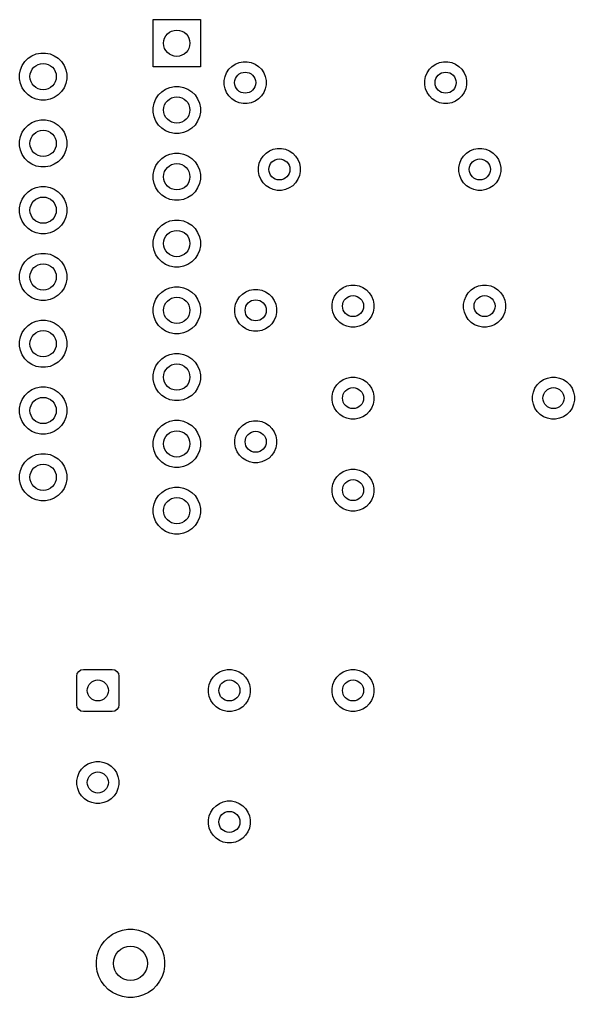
# Model space of a CAD drawing. Header units: millimetres. Extents: x 102.2 to 188.3, y -170.3 to -101.7.
# Drawn here: x 124.02 to 145.12, y -170.3 to -133.1 of the extents above; entities that cross this region are included whole.
import ezdxf

# ---------------------------------------------------------------- set-up
doc = ezdxf.new("R2010")
doc.units = ezdxf.units.MM
doc.layers.add('F.Mask', color=253, linetype='CONTINUOUS', true_color=0xa89984)

msp = doc.modelspace()

# ---------------------------------------------------------------- linework, layer by layer
at = {"layer": 'F.Mask', "linetype": 'CONTINUOUS'}
for p, q in [((129.1, -134.9), (129.1, -133.1)), ((129.1, -133.1), (130.9, -133.1)), ((130.9, -133.1), (130.9, -134.9)), ((124.224291, -134.699046), (124.349046, -134.574291)), ((124.349046, -134.574291), (124.495743, -134.476271)), ((124.495743, -134.476271), (124.658744, -134.408754)), ((124.658744, -134.408754), (124.831785, -134.374334)), ((124.831785, -134.374334), (125.008215, -134.374334)), ((125.008215, -134.374334), (125.181256, -134.408754)), ((125.181256, -134.408754), (125.344257, -134.476271)), ((125.344257, -134.476271), (125.490954, -134.574291)), ((125.490954, -134.574291), (125.615709, -134.699046)), ((124.024334, -135.181785), (124.058754, -135.008744)), ((124.058754, -135.008744), (124.126271, -134.845743)), ((124.126271, -134.845743), (124.224291, -134.699046)), ((125.615709, -134.699046), (125.713729, -134.845743)), ((125.713729, -134.845743), (125.781246, -135.008744)), ((125.781246, -135.008744), (125.815666, -135.181785)), ((130.9, -134.9), (129.1, -134.9)), ((131.894463, -135.122883), (131.981592, -134.992485)), ((131.981592, -134.992485), (132.092485, -134.881592)), ((132.092485, -134.881592), (132.222883, -134.794463)), ((132.222883, -134.794463), (132.367772, -134.734448)), ((132.367772, -134.734448), (132.521586, -134.703852)), ((132.521586, -134.703852), (132.678414, -134.703852)), ((132.678414, -134.703852), (132.832228, -134.734448)), ((132.832228, -134.734448), (132.977117, -134.794463)), ((132.977117, -134.794463), (133.107515, -134.881592)), ((133.107515, -134.881592), (133.218408, -134.992485)), ((133.218408, -134.992485), (133.305537, -135.122883)), ((139.514463, -135.122883), (139.601592, -134.992485)), ((139.601592, -134.992485), (139.712485, -134.881592)), ((139.712485, -134.881592), (139.842883, -134.794463)), ((139.842883, -134.794463), (139.987772, -134.734448)), ((139.987772, -134.734448), (140.141586, -134.703852)), ((140.141586, -134.703852), (140.298414, -134.703852)), ((140.298414, -134.703852), (140.452228, -134.734448)), ((140.452228, -134.734448), (140.597117, -134.794463)), ((140.597117, -134.794463), (140.727515, -134.881592)), ((140.727515, -134.881592), (140.838408, -134.992485)), ((140.838408, -134.992485), (140.925537, -135.122883)), ((124.024334, -135.358215), (124.024334, -135.181785)), ((124.058754, -135.531256), (124.024334, -135.358215)), ((125.815666, -135.358215), (125.781246, -135.531256)), ((125.815666, -135.181785), (125.815666, -135.358215)), ((131.803852, -135.421586), (131.834448, -135.267772)), ((131.834448, -135.267772), (131.894463, -135.122883)), ((133.305537, -135.122883), (133.365552, -135.267772)), ((133.365552, -135.267772), (133.396148, -135.421586)), ((139.423852, -135.421586), (139.454448, -135.267772)), ((139.454448, -135.267772), (139.514463, -135.122883)), ((140.925537, -135.122883), (140.985552, -135.267772)), ((140.985552, -135.267772), (141.016148, -135.421586)), ((124.126271, -135.694257), (124.058754, -135.531256)), ((124.224291, -135.840954), (124.126271, -135.694257)), ((125.713729, -135.694257), (125.615709, -135.840954)), ((125.781246, -135.531256), (125.713729, -135.694257)), ((129.429046, -135.844291), (129.575743, -135.746271)), ((129.575743, -135.746271), (129.738744, -135.678754)), ((129.738744, -135.678754), (129.911785, -135.644334)), ((129.911785, -135.644334), (130.088215, -135.644334)), ((130.088215, -135.644334), (130.261256, -135.678754)), ((130.261256, -135.678754), (130.424257, -135.746271)), ((130.424257, -135.746271), (130.570954, -135.844291)), ((131.803852, -135.578414), (131.803852, -135.421586)), ((131.834448, -135.732228), (131.803852, -135.578414)), ((131.894463, -135.877117), (131.834448, -135.732228)), ((133.365552, -135.732228), (133.305537, -135.877117)), ((133.396148, -135.578414), (133.365552, -135.732228)), ((133.396148, -135.421586), (133.396148, -135.578414)), ((139.423852, -135.578414), (139.423852, -135.421586)), ((139.454448, -135.732228), (139.423852, -135.578414)), ((139.514463, -135.877117), (139.454448, -135.732228)), ((140.985552, -135.732228), (140.925537, -135.877117)), ((141.016148, -135.578414), (140.985552, -135.732228)), ((141.016148, -135.421586), (141.016148, -135.578414)), ((124.349046, -135.965709), (124.224291, -135.840954)), ((124.495743, -136.063729), (124.349046, -135.965709)), ((124.658744, -136.131246), (124.495743, -136.063729)), ((124.831785, -136.165666), (124.658744, -136.131246)), ((125.181256, -136.131246), (125.008215, -136.165666)), ((125.344257, -136.063729), (125.181256, -136.131246)), ((125.490954, -135.965709), (125.344257, -136.063729)), ((125.615709, -135.840954), (125.490954, -135.965709)), ((129.138754, -136.278744), (129.206271, -136.115743)), ((129.206271, -136.115743), (129.304291, -135.969046)), ((129.304291, -135.969046), (129.429046, -135.844291)), ((130.570954, -135.844291), (130.695709, -135.969046)), ((130.695709, -135.969046), (130.793729, -136.115743)), ((130.793729, -136.115743), (130.861246, -136.278744)), ((131.981592, -136.007515), (131.894463, -135.877117)), ((132.092485, -136.118408), (131.981592, -136.007515)), ((132.222883, -136.205537), (132.092485, -136.118408)), ((133.107515, -136.118408), (132.977117, -136.205537)), ((133.218408, -136.007515), (133.107515, -136.118408)), ((133.305537, -135.877117), (133.218408, -136.007515)), ((139.601592, -136.007515), (139.514463, -135.877117)), ((139.712485, -136.118408), (139.601592, -136.007515)), ((139.842883, -136.205537), (139.712485, -136.118408)), ((140.727515, -136.118408), (140.597117, -136.205537)), ((140.838408, -136.007515), (140.727515, -136.118408)), ((140.925537, -135.877117), (140.838408, -136.007515)), ((125.008215, -136.165666), (124.831785, -136.165666)), ((129.104334, -136.451785), (129.138754, -136.278744)), ((129.104334, -136.628215), (129.104334, -136.451785)), ((130.861246, -136.278744), (130.895666, -136.451785)), ((130.895666, -136.451785), (130.895666, -136.628215)), ((132.367772, -136.265552), (132.222883, -136.205537)), ((132.521586, -136.296148), (132.367772, -136.265552)), ((132.678414, -136.296148), (132.521586, -136.296148)), ((132.832228, -136.265552), (132.678414, -136.296148)), ((132.977117, -136.205537), (132.832228, -136.265552)), ((139.987772, -136.265552), (139.842883, -136.205537)), ((140.141586, -136.296148), (139.987772, -136.265552)), ((140.298414, -136.296148), (140.141586, -136.296148)), ((140.452228, -136.265552), (140.298414, -136.296148)), ((140.597117, -136.205537), (140.452228, -136.265552)), ((129.138754, -136.801256), (129.104334, -136.628215)), ((129.206271, -136.964257), (129.138754, -136.801256)), ((130.861246, -136.801256), (130.793729, -136.964257)), ((130.895666, -136.628215), (130.861246, -136.801256)), ((124.126271, -137.385743), (124.224291, -137.239046)), ((124.224291, -137.239046), (124.349046, -137.114291)), ((124.349046, -137.114291), (124.495743, -137.016271)), ((124.495743, -137.016271), (124.658744, -136.948754)), ((124.658744, -136.948754), (124.831785, -136.914334)), ((124.831785, -136.914334), (125.008215, -136.914334)), ((125.008215, -136.914334), (125.181256, -136.948754)), ((125.181256, -136.948754), (125.344257, -137.016271)), ((125.344257, -137.016271), (125.490954, -137.114291)), ((125.490954, -137.114291), (125.615709, -137.239046)), ((125.615709, -137.239046), (125.713729, -137.385743)), ((129.304291, -137.110954), (129.206271, -136.964257)), ((129.429046, -137.235709), (129.304291, -137.110954)), ((129.575743, -137.333729), (129.429046, -137.235709)), ((130.570954, -137.235709), (130.424257, -137.333729)), ((130.695709, -137.110954), (130.570954, -137.235709)), ((130.793729, -136.964257), (130.695709, -137.110954)), ((124.024334, -137.721785), (124.058754, -137.548744)), ((124.058754, -137.548744), (124.126271, -137.385743)), ((125.713729, -137.385743), (125.781246, -137.548744)), ((125.781246, -137.548744), (125.815666, -137.721785)), ((129.738744, -137.401246), (129.575743, -137.333729)), ((129.911785, -137.435666), (129.738744, -137.401246)), ((130.088215, -137.435666), (129.911785, -137.435666)), ((130.261256, -137.401246), (130.088215, -137.435666)), ((130.424257, -137.333729), (130.261256, -137.401246)), ((124.024334, -137.898215), (124.024334, -137.721785)), ((124.058754, -138.071256), (124.024334, -137.898215)), ((125.815666, -137.898215), (125.781246, -138.071256)), ((125.815666, -137.721785), (125.815666, -137.898215)), ((124.126271, -138.234257), (124.058754, -138.071256)), ((124.224291, -138.380954), (124.126271, -138.234257)), ((125.713729, -138.234257), (125.615709, -138.380954)), ((125.781246, -138.071256), (125.713729, -138.234257)), ((129.429046, -138.384291), (129.575743, -138.286271)), ((129.575743, -138.286271), (129.738744, -138.218754)), ((129.738744, -138.218754), (129.911785, -138.184334)), ((129.911785, -138.184334), (130.088215, -138.184334)), ((130.088215, -138.184334), (130.261256, -138.218754)), ((130.261256, -138.218754), (130.424257, -138.286271)), ((130.424257, -138.286271), (130.570954, -138.384291)), ((133.194463, -138.422883), (133.281592, -138.292485)), ((133.281592, -138.292485), (133.392485, -138.181592)), ((133.392485, -138.181592), (133.522883, -138.094463)), ((133.522883, -138.094463), (133.667772, -138.034448)), ((133.667772, -138.034448), (133.821586, -138.003852)), ((133.821586, -138.003852), (133.978414, -138.003852)), ((133.978414, -138.003852), (134.132228, -138.034448)), ((134.132228, -138.034448), (134.277117, -138.094463)), ((134.277117, -138.094463), (134.407515, -138.181592)), ((134.407515, -138.181592), (134.518408, -138.292485)), ((134.518408, -138.292485), (134.605537, -138.422883)), ((140.814463, -138.422883), (140.901592, -138.292485)), ((140.901592, -138.292485), (141.012485, -138.181592)), ((141.012485, -138.181592), (141.142883, -138.094463)), ((141.142883, -138.094463), (141.287772, -138.034448)), ((141.287772, -138.034448), (141.441586, -138.003852)), ((141.441586, -138.003852), (141.598414, -138.003852)), ((141.598414, -138.003852), (141.752228, -138.034448)), ((141.752228, -138.034448), (141.897117, -138.094463)), ((141.897117, -138.094463), (142.027515, -138.181592)), ((142.027515, -138.181592), (142.138408, -138.292485)), ((142.138408, -138.292485), (142.225537, -138.422883)), ((124.349046, -138.505709), (124.224291, -138.380954)), ((124.495743, -138.603729), (124.349046, -138.505709)), ((124.658744, -138.671246), (124.495743, -138.603729)), ((124.831785, -138.705666), (124.658744, -138.671246)), ((125.008215, -138.705666), (124.831785, -138.705666)), ((125.181256, -138.671246), (125.008215, -138.705666)), ((125.344257, -138.603729), (125.181256, -138.671246)), ((125.490954, -138.505709), (125.344257, -138.603729)), ((125.615709, -138.380954), (125.490954, -138.505709)), ((129.138754, -138.818744), (129.206271, -138.655743)), ((129.206271, -138.655743), (129.304291, -138.509046)), ((129.304291, -138.509046), (129.429046, -138.384291)), ((130.570954, -138.384291), (130.695709, -138.509046)), ((130.695709, -138.509046), (130.793729, -138.655743)), ((130.793729, -138.655743), (130.861246, -138.818744)), ((133.103852, -138.721586), (133.134448, -138.567772)), ((133.103852, -138.878414), (133.103852, -138.721586)), ((133.134448, -138.567772), (133.194463, -138.422883)), ((134.605537, -138.422883), (134.665552, -138.567772)), ((134.665552, -138.567772), (134.696148, -138.721586)), ((134.696148, -138.721586), (134.696148, -138.878414)), ((140.723852, -138.721586), (140.754448, -138.567772)), ((140.723852, -138.878414), (140.723852, -138.721586)), ((140.754448, -138.567772), (140.814463, -138.422883)), ((142.225537, -138.422883), (142.285552, -138.567772)), ((142.285552, -138.567772), (142.316148, -138.721586)), ((142.316148, -138.721586), (142.316148, -138.878414)), ((129.104334, -138.991785), (129.138754, -138.818744)), ((129.104334, -139.168215), (129.104334, -138.991785)), ((130.861246, -138.818744), (130.895666, -138.991785)), ((130.895666, -138.991785), (130.895666, -139.168215)), ((133.134448, -139.032228), (133.103852, -138.878414)), ((133.194463, -139.177117), (133.134448, -139.032228)), ((134.665552, -139.032228), (134.605537, -139.177117)), ((134.696148, -138.878414), (134.665552, -139.032228)), ((140.754448, -139.032228), (140.723852, -138.878414)), ((140.814463, -139.177117), (140.754448, -139.032228)), ((142.285552, -139.032228), (142.225537, -139.177117)), ((142.316148, -138.878414), (142.285552, -139.032228)), ((124.658744, -139.488754), (124.831785, -139.454334)), ((124.831785, -139.454334), (125.008215, -139.454334)), ((125.008215, -139.454334), (125.181256, -139.488754)), ((129.138754, -139.341256), (129.104334, -139.168215)), ((129.206271, -139.504257), (129.138754, -139.341256)), ((130.861246, -139.341256), (130.793729, -139.504257)), ((130.895666, -139.168215), (130.861246, -139.341256)), ((133.281592, -139.307515), (133.194463, -139.177117)), ((133.392485, -139.418408), (133.281592, -139.307515)), ((133.522883, -139.505537), (133.392485, -139.418408)), ((134.407515, -139.418408), (134.277117, -139.505537)), ((134.518408, -139.307515), (134.407515, -139.418408)), ((134.605537, -139.177117), (134.518408, -139.307515)), ((140.901592, -139.307515), (140.814463, -139.177117)), ((141.012485, -139.418408), (140.901592, -139.307515)), ((141.142883, -139.505537), (141.012485, -139.418408)), ((142.027515, -139.418408), (141.897117, -139.505537)), ((142.138408, -139.307515), (142.027515, -139.418408)), ((142.225537, -139.177117), (142.138408, -139.307515)), ((124.126271, -139.925743), (124.224291, -139.779046)), ((124.224291, -139.779046), (124.349046, -139.654291)), ((124.349046, -139.654291), (124.495743, -139.556271)), ((124.495743, -139.556271), (124.658744, -139.488754)), ((125.181256, -139.488754), (125.344257, -139.556271)), ((125.344257, -139.556271), (125.490954, -139.654291)), ((125.490954, -139.654291), (125.615709, -139.779046)), ((125.615709, -139.779046), (125.713729, -139.925743)), ((129.304291, -139.650954), (129.206271, -139.504257)), ((129.429046, -139.775709), (129.304291, -139.650954)), ((129.575743, -139.873729), (129.429046, -139.775709)), ((130.570954, -139.775709), (130.424257, -139.873729)), ((130.695709, -139.650954), (130.570954, -139.775709)), ((130.793729, -139.504257), (130.695709, -139.650954)), ((133.667772, -139.565552), (133.522883, -139.505537)), ((133.821586, -139.596148), (133.667772, -139.565552)), ((133.978414, -139.596148), (133.821586, -139.596148)), ((134.132228, -139.565552), (133.978414, -139.596148)), ((134.277117, -139.505537), (134.132228, -139.565552)), ((141.287772, -139.565552), (141.142883, -139.505537)), ((141.441586, -139.596148), (141.287772, -139.565552)), ((141.598414, -139.596148), (141.441586, -139.596148)), ((141.752228, -139.565552), (141.598414, -139.596148)), ((141.897117, -139.505537), (141.752228, -139.565552)), ((124.024334, -140.261785), (124.058754, -140.088744)), ((124.058754, -140.088744), (124.126271, -139.925743)), ((125.713729, -139.925743), (125.781246, -140.088744)), ((125.781246, -140.088744), (125.815666, -140.261785)), ((129.738744, -139.941246), (129.575743, -139.873729)), ((129.911785, -139.975666), (129.738744, -139.941246)), ((130.088215, -139.975666), (129.911785, -139.975666)), ((130.261256, -139.941246), (130.088215, -139.975666)), ((130.424257, -139.873729), (130.261256, -139.941246)), ((124.024334, -140.438215), (124.024334, -140.261785)), ((124.058754, -140.611256), (124.024334, -140.438215)), ((125.815666, -140.438215), (125.781246, -140.611256)), ((125.815666, -140.261785), (125.815666, -140.438215)), ((124.126271, -140.774257), (124.058754, -140.611256)), ((124.224291, -140.920954), (124.126271, -140.774257)), ((124.349046, -141.045709), (124.224291, -140.920954)), ((125.615709, -140.920954), (125.490954, -141.045709)), ((125.713729, -140.774257), (125.615709, -140.920954)), ((125.781246, -140.611256), (125.713729, -140.774257)), ((129.304291, -141.049046), (129.429046, -140.924291)), ((129.429046, -140.924291), (129.575743, -140.826271)), ((129.575743, -140.826271), (129.738744, -140.758754)), ((129.738744, -140.758754), (129.911785, -140.724334)), ((129.911785, -140.724334), (130.088215, -140.724334)), ((130.088215, -140.724334), (130.261256, -140.758754)), ((130.261256, -140.758754), (130.424257, -140.826271)), ((130.424257, -140.826271), (130.570954, -140.924291)), ((130.570954, -140.924291), (130.695709, -141.049046)), ((124.495743, -141.143729), (124.349046, -141.045709)), ((124.658744, -141.211246), (124.495743, -141.143729)), ((124.831785, -141.245666), (124.658744, -141.211246)), ((125.008215, -141.245666), (124.831785, -141.245666)), ((125.181256, -141.211246), (125.008215, -141.245666)), ((125.344257, -141.143729), (125.181256, -141.211246)), ((125.490954, -141.045709), (125.344257, -141.143729)), ((129.138754, -141.358744), (129.206271, -141.195743)), ((129.206271, -141.195743), (129.304291, -141.049046)), ((130.695709, -141.049046), (130.793729, -141.195743)), ((130.793729, -141.195743), (130.861246, -141.358744)), ((129.104334, -141.531785), (129.138754, -141.358744)), ((129.104334, -141.708215), (129.104334, -141.531785)), ((129.138754, -141.881256), (129.104334, -141.708215)), ((130.861246, -141.358744), (130.895666, -141.531785)), ((130.895666, -141.708215), (130.861246, -141.881256)), ((130.895666, -141.531785), (130.895666, -141.708215)), ((124.495743, -142.096271), (124.658744, -142.028754)), ((124.658744, -142.028754), (124.831785, -141.994334)), ((124.831785, -141.994334), (125.008215, -141.994334)), ((125.008215, -141.994334), (125.181256, -142.028754)), ((125.181256, -142.028754), (125.344257, -142.096271)), ((129.206271, -142.044257), (129.138754, -141.881256)), ((129.304291, -142.190954), (129.206271, -142.044257)), ((130.793729, -142.044257), (130.695709, -142.190954)), ((130.861246, -141.881256), (130.793729, -142.044257)), ((124.126271, -142.465743), (124.224291, -142.319046)), ((124.224291, -142.319046), (124.349046, -142.194291)), ((124.349046, -142.194291), (124.495743, -142.096271)), ((125.344257, -142.096271), (125.490954, -142.194291)), ((125.490954, -142.194291), (125.615709, -142.319046)), ((125.615709, -142.319046), (125.713729, -142.465743)), ((129.429046, -142.315709), (129.304291, -142.190954)), ((129.575743, -142.413729), (129.429046, -142.315709)), ((129.738744, -142.481246), (129.575743, -142.413729)), ((130.424257, -142.413729), (130.261256, -142.481246)), ((130.570954, -142.315709), (130.424257, -142.413729)), ((130.695709, -142.190954), (130.570954, -142.315709)), ((124.024334, -142.801785), (124.058754, -142.628744)), ((124.024334, -142.978215), (124.024334, -142.801785)), ((124.058754, -142.628744), (124.126271, -142.465743)), ((125.713729, -142.465743), (125.781246, -142.628744)), ((125.781246, -142.628744), (125.815666, -142.801785)), ((125.815666, -142.801785), (125.815666, -142.978215)), ((129.911785, -142.515666), (129.738744, -142.481246)), ((130.088215, -142.515666), (129.911785, -142.515666)), ((130.261256, -142.481246), (130.088215, -142.515666)), ((124.058754, -143.151256), (124.024334, -142.978215)), ((124.126271, -143.314257), (124.058754, -143.151256)), ((125.781246, -143.151256), (125.713729, -143.314257)), ((125.815666, -142.978215), (125.781246, -143.151256)), ((136.467772, -143.234448), (136.621586, -143.203852)), ((136.621586, -143.203852), (136.778414, -143.203852)), ((136.778414, -143.203852), (136.932228, -143.234448)), ((141.467772, -143.234448), (141.621586, -143.203852)), ((141.621586, -143.203852), (141.778414, -143.203852)), ((141.778414, -143.203852), (141.932228, -143.234448)), ((124.224291, -143.460954), (124.126271, -143.314257)), ((124.349046, -143.585709), (124.224291, -143.460954)), ((125.615709, -143.460954), (125.490954, -143.585709)), ((125.713729, -143.314257), (125.615709, -143.460954)), ((129.304291, -143.589046), (129.429046, -143.464291)), ((129.429046, -143.464291), (129.575743, -143.366271)), ((129.575743, -143.366271), (129.738744, -143.298754)), ((129.738744, -143.298754), (129.911785, -143.264334)), ((129.911785, -143.264334), (130.088215, -143.264334)), ((130.088215, -143.264334), (130.261256, -143.298754)), ((130.261256, -143.298754), (130.424257, -143.366271)), ((130.424257, -143.366271), (130.570954, -143.464291)), ((130.570954, -143.464291), (130.695709, -143.589046)), ((132.381592, -143.652485), (132.492485, -143.541592)), ((132.492485, -143.541592), (132.622883, -143.454463)), ((132.622883, -143.454463), (132.767772, -143.394448)), ((132.767772, -143.394448), (132.921586, -143.363852)), ((132.921586, -143.363852), (133.078414, -143.363852)), ((133.078414, -143.363852), (133.232228, -143.394448)), ((133.232228, -143.394448), (133.377117, -143.454463)), ((133.377117, -143.454463), (133.507515, -143.541592)), ((133.507515, -143.541592), (133.618408, -143.652485)), ((135.994463, -143.622883), (136.081592, -143.492485)), ((136.081592, -143.492485), (136.192485, -143.381592)), ((136.192485, -143.381592), (136.322883, -143.294463)), ((136.322883, -143.294463), (136.467772, -143.234448)), ((136.932228, -143.234448), (137.077117, -143.294463)), ((137.077117, -143.294463), (137.207515, -143.381592)), ((137.207515, -143.381592), (137.318408, -143.492485)), ((137.318408, -143.492485), (137.405537, -143.622883)), ((140.994463, -143.622883), (141.081592, -143.492485)), ((141.081592, -143.492485), (141.192485, -143.381592)), ((141.192485, -143.381592), (141.322883, -143.294463)), ((141.322883, -143.294463), (141.467772, -143.234448)), ((141.932228, -143.234448), (142.077117, -143.294463)), ((142.077117, -143.294463), (142.207515, -143.381592)), ((142.207515, -143.381592), (142.318408, -143.492485)), ((142.318408, -143.492485), (142.405537, -143.622883)), ((124.495743, -143.683729), (124.349046, -143.585709)), ((124.658744, -143.751246), (124.495743, -143.683729)), ((124.831785, -143.785666), (124.658744, -143.751246)), ((125.008215, -143.785666), (124.831785, -143.785666)), ((125.181256, -143.751246), (125.008215, -143.785666)), ((125.344257, -143.683729), (125.181256, -143.751246)), ((125.490954, -143.585709), (125.344257, -143.683729)), ((129.104334, -144.071785), (129.138754, -143.898744)), ((129.138754, -143.898744), (129.206271, -143.735743)), ((129.206271, -143.735743), (129.304291, -143.589046)), ((130.695709, -143.589046), (130.793729, -143.735743)), ((130.793729, -143.735743), (130.861246, -143.898744)), ((130.861246, -143.898744), (130.895666, -144.071785)), ((132.203852, -144.081586), (132.234448, -143.927772)), ((132.234448, -143.927772), (132.294463, -143.782883)), ((132.294463, -143.782883), (132.381592, -143.652485)), ((133.618408, -143.652485), (133.705537, -143.782883)), ((133.705537, -143.782883), (133.765552, -143.927772)), ((133.765552, -143.927772), (133.796148, -144.081586)), ((135.903852, -143.921586), (135.934448, -143.767772)), ((135.903852, -144.078414), (135.903852, -143.921586)), ((135.934448, -143.767772), (135.994463, -143.622883)), ((137.405537, -143.622883), (137.465552, -143.767772)), ((137.465552, -143.767772), (137.496148, -143.921586)), ((137.496148, -143.921586), (137.496148, -144.078414)), ((140.903852, -143.921586), (140.934448, -143.767772)), ((140.903852, -144.078414), (140.903852, -143.921586)), ((140.934448, -143.767772), (140.994463, -143.622883)), ((142.405537, -143.622883), (142.465552, -143.767772)), ((142.465552, -143.767772), (142.496148, -143.921586)), ((142.496148, -143.921586), (142.496148, -144.078414)), ((129.104334, -144.248215), (129.104334, -144.071785)), ((129.138754, -144.421256), (129.104334, -144.248215)), ((130.895666, -144.248215), (130.861246, -144.421256)), ((130.895666, -144.071785), (130.895666, -144.248215)), ((132.203852, -144.238414), (132.203852, -144.081586)), ((132.234448, -144.392228), (132.203852, -144.238414)), ((133.796148, -144.238414), (133.765552, -144.392228)), ((133.796148, -144.081586), (133.796148, -144.238414)), ((135.934448, -144.232228), (135.903852, -144.078414)), ((135.994463, -144.377117), (135.934448, -144.232228)), ((137.465552, -144.232228), (137.405537, -144.377117)), ((137.496148, -144.078414), (137.465552, -144.232228)), ((140.934448, -144.232228), (140.903852, -144.078414)), ((140.994463, -144.377117), (140.934448, -144.232228)), ((142.465552, -144.232228), (142.405537, -144.377117)), ((142.496148, -144.078414), (142.465552, -144.232228)), ((124.349046, -144.734291), (124.495743, -144.636271)), ((124.495743, -144.636271), (124.658744, -144.568754)), ((124.658744, -144.568754), (124.831785, -144.534334)), ((124.831785, -144.534334), (125.008215, -144.534334)), ((125.008215, -144.534334), (125.181256, -144.568754)), ((125.181256, -144.568754), (125.344257, -144.636271)), ((125.344257, -144.636271), (125.490954, -144.734291)), ((129.206271, -144.584257), (129.138754, -144.421256)), ((129.304291, -144.730954), (129.206271, -144.584257)), ((130.793729, -144.584257), (130.695709, -144.730954)), ((130.861246, -144.421256), (130.793729, -144.584257)), ((132.294463, -144.537117), (132.234448, -144.392228)), ((132.381592, -144.667515), (132.294463, -144.537117)), ((132.492485, -144.778408), (132.381592, -144.667515)), ((133.618408, -144.667515), (133.507515, -144.778408)), ((133.705537, -144.537117), (133.618408, -144.667515)), ((133.765552, -144.392228), (133.705537, -144.537117)), ((136.081592, -144.507515), (135.994463, -144.377117)), ((136.192485, -144.618408), (136.081592, -144.507515)), ((136.322883, -144.705537), (136.192485, -144.618408)), ((137.207515, -144.618408), (137.077117, -144.705537)), ((137.318408, -144.507515), (137.207515, -144.618408)), ((137.405537, -144.377117), (137.318408, -144.507515)), ((141.081592, -144.507515), (140.994463, -144.377117)), ((141.192485, -144.618408), (141.081592, -144.507515)), ((141.322883, -144.705537), (141.192485, -144.618408)), ((142.207515, -144.618408), (142.077117, -144.705537)), ((142.318408, -144.507515), (142.207515, -144.618408)), ((142.405537, -144.377117), (142.318408, -144.507515)), ((124.058754, -145.168744), (124.126271, -145.005743)), ((124.126271, -145.005743), (124.224291, -144.859046)), ((124.224291, -144.859046), (124.349046, -144.734291)), ((125.490954, -144.734291), (125.615709, -144.859046)), ((125.615709, -144.859046), (125.713729, -145.005743)), ((125.713729, -145.005743), (125.781246, -145.168744)), ((129.429046, -144.855709), (129.304291, -144.730954)), ((129.575743, -144.953729), (129.429046, -144.855709)), ((129.738744, -145.021246), (129.575743, -144.953729)), ((129.911785, -145.055666), (129.738744, -145.021246)), ((130.088215, -145.055666), (129.911785, -145.055666)), ((130.261256, -145.021246), (130.088215, -145.055666)), ((130.424257, -144.953729), (130.261256, -145.021246)), ((130.570954, -144.855709), (130.424257, -144.953729)), ((130.695709, -144.730954), (130.570954, -144.855709)), ((132.622883, -144.865537), (132.492485, -144.778408)), ((132.767772, -144.925552), (132.622883, -144.865537)), ((132.921586, -144.956148), (132.767772, -144.925552)), ((133.078414, -144.956148), (132.921586, -144.956148)), ((133.232228, -144.925552), (133.078414, -144.956148)), ((133.377117, -144.865537), (133.232228, -144.925552)), ((133.507515, -144.778408), (133.377117, -144.865537)), ((136.467772, -144.765552), (136.322883, -144.705537)), ((136.621586, -144.796148), (136.467772, -144.765552)), ((136.778414, -144.796148), (136.621586, -144.796148)), ((136.932228, -144.765552), (136.778414, -144.796148)), ((137.077117, -144.705537), (136.932228, -144.765552)), ((141.467772, -144.765552), (141.322883, -144.705537)), ((141.621586, -144.796148), (141.467772, -144.765552)), ((141.778414, -144.796148), (141.621586, -144.796148)), ((141.932228, -144.765552), (141.778414, -144.796148)), ((142.077117, -144.705537), (141.932228, -144.765552)), ((124.024334, -145.341785), (124.058754, -145.168744)), ((124.024334, -145.518215), (124.024334, -145.341785)), ((125.781246, -145.168744), (125.815666, -145.341785)), ((125.815666, -145.341785), (125.815666, -145.518215)), ((124.058754, -145.691256), (124.024334, -145.518215)), ((124.126271, -145.854257), (124.058754, -145.691256)), ((125.781246, -145.691256), (125.713729, -145.854257)), ((125.815666, -145.518215), (125.781246, -145.691256)), ((129.738744, -145.838754), (129.911785, -145.804334)), ((129.911785, -145.804334), (130.088215, -145.804334)), ((130.088215, -145.804334), (130.261256, -145.838754)), ((124.224291, -146.000954), (124.126271, -145.854257)), ((124.349046, -146.125709), (124.224291, -146.000954)), ((124.495743, -146.223729), (124.349046, -146.125709)), ((125.490954, -146.125709), (125.344257, -146.223729)), ((125.615709, -146.000954), (125.490954, -146.125709)), ((125.713729, -145.854257), (125.615709, -146.000954)), ((129.206271, -146.275743), (129.304291, -146.129046)), ((129.304291, -146.129046), (129.429046, -146.004291)), ((129.429046, -146.004291), (129.575743, -145.906271)), ((129.575743, -145.906271), (129.738744, -145.838754)), ((130.261256, -145.838754), (130.424257, -145.906271)), ((130.424257, -145.906271), (130.570954, -146.004291)), ((130.570954, -146.004291), (130.695709, -146.129046)), ((130.695709, -146.129046), (130.793729, -146.275743)), ((124.658744, -146.291246), (124.495743, -146.223729)), ((124.831785, -146.325666), (124.658744, -146.291246)), ((125.008215, -146.325666), (124.831785, -146.325666)), ((125.181256, -146.291246), (125.008215, -146.325666)), ((125.344257, -146.223729), (125.181256, -146.291246)), ((129.104334, -146.611785), (129.138754, -146.438744)), ((129.138754, -146.438744), (129.206271, -146.275743)), ((130.793729, -146.275743), (130.861246, -146.438744)), ((130.861246, -146.438744), (130.895666, -146.611785)), ((129.104334, -146.788215), (129.104334, -146.611785)), ((129.138754, -146.961256), (129.104334, -146.788215)), ((130.895666, -146.788215), (130.861246, -146.961256)), ((130.895666, -146.611785), (130.895666, -146.788215)), ((136.081592, -146.992485), (136.192485, -146.881592)), ((136.192485, -146.881592), (136.322883, -146.794463)), ((136.322883, -146.794463), (136.467772, -146.734448)), ((136.467772, -146.734448), (136.621586, -146.703852)), ((136.621586, -146.703852), (136.778414, -146.703852)), ((136.778414, -146.703852), (136.932228, -146.734448)), ((136.932228, -146.734448), (137.077117, -146.794463)), ((137.077117, -146.794463), (137.207515, -146.881592)), ((137.207515, -146.881592), (137.318408, -146.992485)), ((143.701592, -146.992485), (143.812485, -146.881592)), ((143.812485, -146.881592), (143.942883, -146.794463)), ((143.942883, -146.794463), (144.087772, -146.734448)), ((144.087772, -146.734448), (144.241586, -146.703852)), ((144.241586, -146.703852), (144.398414, -146.703852)), ((144.398414, -146.703852), (144.552228, -146.734448)), ((144.552228, -146.734448), (144.697117, -146.794463)), ((144.697117, -146.794463), (144.827515, -146.881592)), ((144.827515, -146.881592), (144.938408, -146.992485)), ((124.224291, -147.399046), (124.349046, -147.274291)), ((124.349046, -147.274291), (124.495743, -147.176271)), ((124.495743, -147.176271), (124.658744, -147.108754)), ((124.658744, -147.108754), (124.831785, -147.074334)), ((124.831785, -147.074334), (125.008215, -147.074334)), ((125.008215, -147.074334), (125.181256, -147.108754)), ((125.181256, -147.108754), (125.344257, -147.176271)), ((125.344257, -147.176271), (125.490954, -147.274291)), ((125.490954, -147.274291), (125.615709, -147.399046)), ((129.206271, -147.124257), (129.138754, -146.961256)), ((129.304291, -147.270954), (129.206271, -147.124257)), ((129.429046, -147.395709), (129.304291, -147.270954)), ((130.695709, -147.270954), (130.570954, -147.395709)), ((130.793729, -147.124257), (130.695709, -147.270954)), ((130.861246, -146.961256), (130.793729, -147.124257)), ((135.903852, -147.421586), (135.934448, -147.267772)), ((135.934448, -147.267772), (135.994463, -147.122883)), ((135.994463, -147.122883), (136.081592, -146.992485)), ((137.318408, -146.992485), (137.405537, -147.122883)), ((137.405537, -147.122883), (137.465552, -147.267772)), ((137.465552, -147.267772), (137.496148, -147.421586)), ((143.523852, -147.421586), (143.554448, -147.267772)), ((143.554448, -147.267772), (143.614463, -147.122883)), ((143.614463, -147.122883), (143.701592, -146.992485)), ((144.938408, -146.992485), (145.025537, -147.122883)), ((145.025537, -147.122883), (145.085552, -147.267772)), ((145.085552, -147.267772), (145.116148, -147.421586)), ((124.058754, -147.708744), (124.126271, -147.545743)), ((124.126271, -147.545743), (124.224291, -147.399046)), ((125.615709, -147.399046), (125.713729, -147.545743)), ((125.713729, -147.545743), (125.781246, -147.708744)), ((129.575743, -147.493729), (129.429046, -147.395709)), ((129.738744, -147.561246), (129.575743, -147.493729)), ((129.911785, -147.595666), (129.738744, -147.561246)), ((130.088215, -147.595666), (129.911785, -147.595666)), ((130.261256, -147.561246), (130.088215, -147.595666)), ((130.424257, -147.493729), (130.261256, -147.561246)), ((130.570954, -147.395709), (130.424257, -147.493729)), ((135.903852, -147.578414), (135.903852, -147.421586)), ((135.934448, -147.732228), (135.903852, -147.578414)), ((137.496148, -147.578414), (137.465552, -147.732228)), ((137.496148, -147.421586), (137.496148, -147.578414)), ((143.523852, -147.578414), (143.523852, -147.421586)), ((143.554448, -147.732228), (143.523852, -147.578414)), ((145.116148, -147.578414), (145.085552, -147.732228)), ((145.116148, -147.421586), (145.116148, -147.578414)), ((124.024334, -147.881785), (124.058754, -147.708744)), ((124.024334, -148.058215), (124.024334, -147.881785)), ((125.781246, -147.708744), (125.815666, -147.881785)), ((125.815666, -147.881785), (125.815666, -148.058215)), ((135.994463, -147.877117), (135.934448, -147.732228)), ((136.081592, -148.007515), (135.994463, -147.877117)), ((136.192485, -148.118408), (136.081592, -148.007515)), ((137.318408, -148.007515), (137.207515, -148.118408)), ((137.405537, -147.877117), (137.318408, -148.007515)), ((137.465552, -147.732228), (137.405537, -147.877117)), ((143.614463, -147.877117), (143.554448, -147.732228)), ((143.701592, -148.007515), (143.614463, -147.877117)), ((143.812485, -148.118408), (143.701592, -148.007515)), ((144.938408, -148.007515), (144.827515, -148.118408)), ((145.025537, -147.877117), (144.938408, -148.007515)), ((145.085552, -147.732228), (145.025537, -147.877117)), ((124.058754, -148.231256), (124.024334, -148.058215)), ((124.126271, -148.394257), (124.058754, -148.231256)), ((124.224291, -148.540954), (124.126271, -148.394257)), ((125.713729, -148.394257), (125.615709, -148.540954)), ((125.781246, -148.231256), (125.713729, -148.394257)), ((125.815666, -148.058215), (125.781246, -148.231256)), ((129.575743, -148.446271), (129.738744, -148.378754)), ((129.738744, -148.378754), (129.911785, -148.344334)), ((129.911785, -148.344334), (130.088215, -148.344334)), ((130.088215, -148.344334), (130.261256, -148.378754)), ((130.261256, -148.378754), (130.424257, -148.446271)), ((132.622883, -148.454463), (132.767772, -148.394448)), ((132.767772, -148.394448), (132.921586, -148.363852)), ((132.921586, -148.363852), (133.078414, -148.363852)), ((133.078414, -148.363852), (133.232228, -148.394448)), ((133.232228, -148.394448), (133.377117, -148.454463)), ((136.322883, -148.205537), (136.192485, -148.118408)), ((136.467772, -148.265552), (136.322883, -148.205537)), ((136.621586, -148.296148), (136.467772, -148.265552)), ((136.778414, -148.296148), (136.621586, -148.296148)), ((136.932228, -148.265552), (136.778414, -148.296148)), ((137.077117, -148.205537), (136.932228, -148.265552)), ((137.207515, -148.118408), (137.077117, -148.205537)), ((143.942883, -148.205537), (143.812485, -148.118408)), ((144.087772, -148.265552), (143.942883, -148.205537)), ((144.241586, -148.296148), (144.087772, -148.265552)), ((144.398414, -148.296148), (144.241586, -148.296148)), ((144.552228, -148.265552), (144.398414, -148.296148)), ((144.697117, -148.205537), (144.552228, -148.265552)), ((144.827515, -148.118408), (144.697117, -148.205537)), ((124.349046, -148.665709), (124.224291, -148.540954)), ((124.495743, -148.763729), (124.349046, -148.665709)), ((124.658744, -148.831246), (124.495743, -148.763729)), ((125.344257, -148.763729), (125.181256, -148.831246)), ((125.490954, -148.665709), (125.344257, -148.763729)), ((125.615709, -148.540954), (125.490954, -148.665709)), ((129.206271, -148.815743), (129.304291, -148.669046)), ((129.304291, -148.669046), (129.429046, -148.544291)), ((129.429046, -148.544291), (129.575743, -148.446271)), ((130.424257, -148.446271), (130.570954, -148.544291)), ((130.570954, -148.544291), (130.695709, -148.669046)), ((130.695709, -148.669046), (130.793729, -148.815743)), ((132.234448, -148.927772), (132.294463, -148.782883)), ((132.294463, -148.782883), (132.381592, -148.652485)), ((132.381592, -148.652485), (132.492485, -148.541592)), ((132.492485, -148.541592), (132.622883, -148.454463)), ((133.377117, -148.454463), (133.507515, -148.541592)), ((133.507515, -148.541592), (133.618408, -148.652485)), ((133.618408, -148.652485), (133.705537, -148.782883)), ((133.705537, -148.782883), (133.765552, -148.927772)), ((124.831785, -148.865666), (124.658744, -148.831246)), ((125.008215, -148.865666), (124.831785, -148.865666)), ((125.181256, -148.831246), (125.008215, -148.865666)), ((129.104334, -149.151785), (129.138754, -148.978744)), ((129.104334, -149.328215), (129.104334, -149.151785)), ((129.138754, -148.978744), (129.206271, -148.815743)), ((130.793729, -148.815743), (130.861246, -148.978744)), ((130.861246, -148.978744), (130.895666, -149.151785)), ((130.895666, -149.151785), (130.895666, -149.328215)), ((132.203852, -149.081586), (132.234448, -148.927772)), ((132.203852, -149.238414), (132.203852, -149.081586)), ((133.765552, -148.927772), (133.796148, -149.081586)), ((133.796148, -149.081586), (133.796148, -149.238414)), ((129.138754, -149.501256), (129.104334, -149.328215)), ((129.206271, -149.664257), (129.138754, -149.501256)), ((130.861246, -149.501256), (130.793729, -149.664257)), ((130.895666, -149.328215), (130.861246, -149.501256)), ((132.234448, -149.392228), (132.203852, -149.238414)), ((132.294463, -149.537117), (132.234448, -149.392228)), ((133.765552, -149.392228), (133.705537, -149.537117)), ((133.796148, -149.238414), (133.765552, -149.392228)), ((124.224291, -149.939046), (124.349046, -149.814291)), ((124.349046, -149.814291), (124.495743, -149.716271)), ((124.495743, -149.716271), (124.658744, -149.648754)), ((124.658744, -149.648754), (124.831785, -149.614334)), ((124.831785, -149.614334), (125.008215, -149.614334)), ((125.008215, -149.614334), (125.181256, -149.648754)), ((125.181256, -149.648754), (125.344257, -149.716271)), ((125.344257, -149.716271), (125.490954, -149.814291)), ((125.490954, -149.814291), (125.615709, -149.939046)), ((129.304291, -149.810954), (129.206271, -149.664257)), ((129.429046, -149.935709), (129.304291, -149.810954)), ((130.695709, -149.810954), (130.570954, -149.935709)), ((130.793729, -149.664257), (130.695709, -149.810954)), ((132.381592, -149.667515), (132.294463, -149.537117)), ((132.492485, -149.778408), (132.381592, -149.667515)), ((132.622883, -149.865537), (132.492485, -149.778408)), ((132.767772, -149.925552), (132.622883, -149.865537)), ((133.377117, -149.865537), (133.232228, -149.925552)), ((133.507515, -149.778408), (133.377117, -149.865537)), ((133.618408, -149.667515), (133.507515, -149.778408)), ((133.705537, -149.537117), (133.618408, -149.667515)), ((124.024334, -150.421785), (124.058754, -150.248744)), ((124.058754, -150.248744), (124.126271, -150.085743)), ((124.126271, -150.085743), (124.224291, -149.939046)), ((125.615709, -149.939046), (125.713729, -150.085743)), ((125.713729, -150.085743), (125.781246, -150.248744)), ((125.781246, -150.248744), (125.815666, -150.421785)), ((129.575743, -150.033729), (129.429046, -149.935709)), ((129.738744, -150.101246), (129.575743, -150.033729)), ((129.911785, -150.135666), (129.738744, -150.101246)), ((130.088215, -150.135666), (129.911785, -150.135666)), ((130.261256, -150.101246), (130.088215, -150.135666)), ((130.424257, -150.033729), (130.261256, -150.101246)), ((130.570954, -149.935709), (130.424257, -150.033729)), ((132.921586, -149.956148), (132.767772, -149.925552)), ((133.078414, -149.956148), (132.921586, -149.956148)), ((133.232228, -149.925552), (133.078414, -149.956148)), ((136.322883, -150.294463), (136.467772, -150.234448)), ((136.467772, -150.234448), (136.621586, -150.203852)), ((136.621586, -150.203852), (136.778414, -150.203852)), ((136.778414, -150.203852), (136.932228, -150.234448)), ((136.932228, -150.234448), (137.077117, -150.294463)), ((124.024334, -150.598215), (124.024334, -150.421785)), ((124.058754, -150.771256), (124.024334, -150.598215)), ((125.815666, -150.598215), (125.781246, -150.771256)), ((125.815666, -150.421785), (125.815666, -150.598215)), ((135.934448, -150.767772), (135.994463, -150.622883)), ((135.994463, -150.622883), (136.081592, -150.492485)), ((136.081592, -150.492485), (136.192485, -150.381592)), ((136.192485, -150.381592), (136.322883, -150.294463)), ((137.077117, -150.294463), (137.207515, -150.381592)), ((137.207515, -150.381592), (137.318408, -150.492485)), ((137.318408, -150.492485), (137.405537, -150.622883)), ((137.405537, -150.622883), (137.465552, -150.767772)), ((124.126271, -150.934257), (124.058754, -150.771256)), ((124.224291, -151.080954), (124.126271, -150.934257)), ((125.713729, -150.934257), (125.615709, -151.080954)), ((125.781246, -150.771256), (125.713729, -150.934257)), ((129.429046, -151.084291), (129.575743, -150.986271)), ((129.575743, -150.986271), (129.738744, -150.918754)), ((129.738744, -150.918754), (129.911785, -150.884334)), ((129.911785, -150.884334), (130.088215, -150.884334)), ((130.088215, -150.884334), (130.261256, -150.918754)), ((130.261256, -150.918754), (130.424257, -150.986271)), ((130.424257, -150.986271), (130.570954, -151.084291)), ((135.903852, -150.921586), (135.934448, -150.767772)), ((135.903852, -151.078414), (135.903852, -150.921586)), ((137.465552, -150.767772), (137.496148, -150.921586)), ((137.496148, -150.921586), (137.496148, -151.078414)), ((124.349046, -151.205709), (124.224291, -151.080954)), ((124.495743, -151.303729), (124.349046, -151.205709)), ((124.658744, -151.371246), (124.495743, -151.303729)), ((124.831785, -151.405666), (124.658744, -151.371246)), ((125.181256, -151.371246), (125.008215, -151.405666)), ((125.344257, -151.303729), (125.181256, -151.371246)), ((125.490954, -151.205709), (125.344257, -151.303729)), ((125.615709, -151.080954), (125.490954, -151.205709)), ((129.138754, -151.518744), (129.206271, -151.355743)), ((129.206271, -151.355743), (129.304291, -151.209046)), ((129.304291, -151.209046), (129.429046, -151.084291)), ((130.570954, -151.084291), (130.695709, -151.209046)), ((130.695709, -151.209046), (130.793729, -151.355743)), ((130.793729, -151.355743), (130.861246, -151.518744)), ((135.934448, -151.232228), (135.903852, -151.078414)), ((135.994463, -151.377117), (135.934448, -151.232228)), ((136.081592, -151.507515), (135.994463, -151.377117)), ((137.405537, -151.377117), (137.318408, -151.507515)), ((137.465552, -151.232228), (137.405537, -151.377117)), ((137.496148, -151.078414), (137.465552, -151.232228)), ((125.008215, -151.405666), (124.831785, -151.405666)), ((129.104334, -151.691785), (129.138754, -151.518744)), ((129.104334, -151.868215), (129.104334, -151.691785)), ((130.861246, -151.518744), (130.895666, -151.691785)), ((130.895666, -151.691785), (130.895666, -151.868215)), ((136.192485, -151.618408), (136.081592, -151.507515)), ((136.322883, -151.705537), (136.192485, -151.618408)), ((136.467772, -151.765552), (136.322883, -151.705537)), ((137.077117, -151.705537), (136.932228, -151.765552)), ((137.207515, -151.618408), (137.077117, -151.705537)), ((137.318408, -151.507515), (137.207515, -151.618408)), ((129.138754, -152.041256), (129.104334, -151.868215)), ((129.206271, -152.204257), (129.138754, -152.041256)), ((130.861246, -152.041256), (130.793729, -152.204257)), ((130.895666, -151.868215), (130.861246, -152.041256)), ((136.621586, -151.796148), (136.467772, -151.765552)), ((136.778414, -151.796148), (136.621586, -151.796148)), ((136.932228, -151.765552), (136.778414, -151.796148)), ((129.304291, -152.350954), (129.206271, -152.204257)), ((129.429046, -152.475709), (129.304291, -152.350954)), ((129.575743, -152.573729), (129.429046, -152.475709)), ((130.570954, -152.475709), (130.424257, -152.573729)), ((130.695709, -152.350954), (130.570954, -152.475709)), ((130.793729, -152.204257), (130.695709, -152.350954)), ((129.738744, -152.641246), (129.575743, -152.573729)), ((129.911785, -152.675666), (129.738744, -152.641246)), ((130.088215, -152.675666), (129.911785, -152.675666)), ((130.261256, -152.641246), (130.088215, -152.675666)), ((130.424257, -152.573729), (130.261256, -152.641246)), ((126.2, -158.07), (126.21903, -157.974329)), ((126.2, -159.17), (126.2, -158.07)), ((126.21903, -157.974329), (126.273223, -157.893223)), ((126.273223, -157.893223), (126.354329, -157.83903)), ((126.354329, -157.83903), (126.45, -157.82)), ((126.45, -157.82), (127.55, -157.82)), ((127.55, -157.82), (127.645671, -157.83903)), ((127.645671, -157.83903), (127.726777, -157.893223)), ((127.726777, -157.893223), (127.78097, -157.974329)), ((127.78097, -157.974329), (127.8, -158.07)), ((127.8, -158.07), (127.8, -159.17)), ((131.381592, -158.112485), (131.492485, -158.001592)), ((131.492485, -158.001592), (131.622883, -157.914463)), ((131.622883, -157.914463), (131.767772, -157.854448)), ((131.767772, -157.854448), (131.921586, -157.823852)), ((131.921586, -157.823852), (132.078414, -157.823852)), ((132.078414, -157.823852), (132.232228, -157.854448)), ((132.232228, -157.854448), (132.377117, -157.914463)), ((132.377117, -157.914463), (132.507515, -158.001592)), ((132.507515, -158.001592), (132.618408, -158.112485)), ((136.081592, -158.112485), (136.192485, -158.001592)), ((136.192485, -158.001592), (136.322883, -157.914463)), ((136.322883, -157.914463), (136.467772, -157.854448)), ((136.467772, -157.854448), (136.621586, -157.823852)), ((136.621586, -157.823852), (136.778414, -157.823852)), ((136.778414, -157.823852), (136.932228, -157.854448)), ((136.932228, -157.854448), (137.077117, -157.914463)), ((137.077117, -157.914463), (137.207515, -158.001592)), ((137.207515, -158.001592), (137.318408, -158.112485)), ((131.203852, -158.541586), (131.234448, -158.387772)), ((131.234448, -158.387772), (131.294463, -158.242883)), ((131.294463, -158.242883), (131.381592, -158.112485)), ((132.618408, -158.112485), (132.705537, -158.242883)), ((132.705537, -158.242883), (132.765552, -158.387772)), ((132.765552, -158.387772), (132.796148, -158.541586)), ((135.903852, -158.541586), (135.934448, -158.387772)), ((135.934448, -158.387772), (135.994463, -158.242883)), ((135.994463, -158.242883), (136.081592, -158.112485)), ((137.318408, -158.112485), (137.405537, -158.242883)), ((137.405537, -158.242883), (137.465552, -158.387772)), ((137.465552, -158.387772), (137.496148, -158.541586)), ((131.203852, -158.698414), (131.203852, -158.541586)), ((131.234448, -158.852228), (131.203852, -158.698414)), ((132.796148, -158.698414), (132.765552, -158.852228)), ((132.796148, -158.541586), (132.796148, -158.698414)), ((135.903852, -158.698414), (135.903852, -158.541586)), ((135.934448, -158.852228), (135.903852, -158.698414)), ((137.496148, -158.698414), (137.465552, -158.852228)), ((137.496148, -158.541586), (137.496148, -158.698414)), ((126.21903, -159.265671), (126.2, -159.17)), ((127.8, -159.17), (127.78097, -159.265671)), ((131.294463, -158.997117), (131.234448, -158.852228)), ((131.381592, -159.127515), (131.294463, -158.997117)), ((131.492485, -159.238408), (131.381592, -159.127515)), ((132.618408, -159.127515), (132.507515, -159.238408)), ((132.705537, -158.997117), (132.618408, -159.127515)), ((132.765552, -158.852228), (132.705537, -158.997117)), ((135.994463, -158.997117), (135.934448, -158.852228)), ((136.081592, -159.127515), (135.994463, -158.997117)), ((136.192485, -159.238408), (136.081592, -159.127515)), ((137.318408, -159.127515), (137.207515, -159.238408)), ((137.405537, -158.997117), (137.318408, -159.127515)), ((137.465552, -158.852228), (137.405537, -158.997117)), ((126.273223, -159.346777), (126.21903, -159.265671)), ((126.354329, -159.40097), (126.273223, -159.346777)), ((126.45, -159.42), (126.354329, -159.40097)), ((127.55, -159.42), (126.45, -159.42)), ((127.645671, -159.40097), (127.55, -159.42)), ((127.726777, -159.346777), (127.645671, -159.40097)), ((127.78097, -159.265671), (127.726777, -159.346777)), ((131.622883, -159.325537), (131.492485, -159.238408)), ((131.767772, -159.385552), (131.622883, -159.325537)), ((131.921586, -159.416148), (131.767772, -159.385552)), ((132.078414, -159.416148), (131.921586, -159.416148)), ((132.232228, -159.385552), (132.078414, -159.416148)), ((132.377117, -159.325537), (132.232228, -159.385552)), ((132.507515, -159.238408), (132.377117, -159.325537)), ((136.322883, -159.325537), (136.192485, -159.238408)), ((136.467772, -159.385552), (136.322883, -159.325537)), ((136.621586, -159.416148), (136.467772, -159.385552)), ((136.778414, -159.416148), (136.621586, -159.416148)), ((136.932228, -159.385552), (136.778414, -159.416148)), ((137.077117, -159.325537), (136.932228, -159.385552)), ((137.207515, -159.238408), (137.077117, -159.325537)), ((126.492485, -161.501592), (126.622883, -161.414463)), ((126.622883, -161.414463), (126.767772, -161.354448)), ((126.767772, -161.354448), (126.921586, -161.323852)), ((126.921586, -161.323852), (127.078414, -161.323852)), ((127.078414, -161.323852), (127.232228, -161.354448)), ((127.232228, -161.354448), (127.377117, -161.414463)), ((127.377117, -161.414463), (127.507515, -161.501592)), ((126.234448, -161.887772), (126.294463, -161.742883)), ((126.294463, -161.742883), (126.381592, -161.612485)), ((126.381592, -161.612485), (126.492485, -161.501592)), ((127.507515, -161.501592), (127.618408, -161.612485)), ((127.618408, -161.612485), (127.705537, -161.742883)), ((127.705537, -161.742883), (127.765552, -161.887772)), ((126.203852, -162.041586), (126.234448, -161.887772)), ((126.203852, -162.198414), (126.203852, -162.041586)), ((127.765552, -161.887772), (127.796148, -162.041586)), ((127.796148, -162.041586), (127.796148, -162.198414)), ((126.234448, -162.352228), (126.203852, -162.198414)), ((126.294463, -162.497117), (126.234448, -162.352228)), ((126.381592, -162.627515), (126.294463, -162.497117)), ((127.705537, -162.497117), (127.618408, -162.627515)), ((127.765552, -162.352228), (127.705537, -162.497117)), ((127.796148, -162.198414), (127.765552, -162.352228)), ((126.492485, -162.738408), (126.381592, -162.627515)), ((126.622883, -162.825537), (126.492485, -162.738408)), ((126.767772, -162.885552), (126.622883, -162.825537)), ((126.921586, -162.916148), (126.767772, -162.885552)), ((127.078414, -162.916148), (126.921586, -162.916148)), ((127.232228, -162.885552), (127.078414, -162.916148)), ((127.377117, -162.825537), (127.232228, -162.885552)), ((127.507515, -162.738408), (127.377117, -162.825537)), ((127.618408, -162.627515), (127.507515, -162.738408)), ((131.492485, -163.001592), (131.622883, -162.914463)), ((131.622883, -162.914463), (131.767772, -162.854448)), ((131.767772, -162.854448), (131.921586, -162.823852)), ((131.921586, -162.823852), (132.078414, -162.823852)), ((132.078414, -162.823852), (132.232228, -162.854448)), ((132.232228, -162.854448), (132.377117, -162.914463)), ((132.377117, -162.914463), (132.507515, -163.001592)), ((131.234448, -163.387772), (131.294463, -163.242883)), ((131.294463, -163.242883), (131.381592, -163.112485)), ((131.381592, -163.112485), (131.492485, -163.001592)), ((132.507515, -163.001592), (132.618408, -163.112485)), ((132.618408, -163.112485), (132.705537, -163.242883)), ((132.705537, -163.242883), (132.765552, -163.387772)), ((131.203852, -163.541586), (131.234448, -163.387772)), ((131.203852, -163.698414), (131.203852, -163.541586)), ((132.765552, -163.387772), (132.796148, -163.541586)), ((132.796148, -163.541586), (132.796148, -163.698414)), ((131.234448, -163.852228), (131.203852, -163.698414)), ((131.294463, -163.997117), (131.234448, -163.852228)), ((131.381592, -164.127515), (131.294463, -163.997117)), ((132.705537, -163.997117), (132.618408, -164.127515)), ((132.765552, -163.852228), (132.705537, -163.997117)), ((132.796148, -163.698414), (132.765552, -163.852228)), ((131.492485, -164.238408), (131.381592, -164.127515)), ((131.622883, -164.325537), (131.492485, -164.238408)), ((131.767772, -164.385552), (131.622883, -164.325537)), ((131.921586, -164.416148), (131.767772, -164.385552)), ((132.232228, -164.385552), (132.078414, -164.416148)), ((132.377117, -164.325537), (132.232228, -164.385552)), ((132.507515, -164.238408), (132.377117, -164.325537)), ((132.618408, -164.127515), (132.507515, -164.238408)), ((132.078414, -164.416148), (131.921586, -164.416148)), ((127.742512, -167.798957), (127.936521, -167.735919)), ((127.936521, -167.735919), (128.138003, -167.704007)), ((128.138003, -167.704007), (128.341997, -167.704007)), ((128.341997, -167.704007), (128.543479, -167.735919)), ((128.543479, -167.735919), (128.737488, -167.798957)), ((127.251472, -168.155718), (127.395718, -168.011472)), ((127.395718, -168.011472), (127.560752, -167.891568)), ((127.560752, -167.891568), (127.742512, -167.798957)), ((128.737488, -167.798957), (128.919248, -167.891568)), ((128.919248, -167.891568), (129.084282, -168.011472)), ((129.084282, -168.011472), (129.228528, -168.155718)), ((127.038957, -168.502512), (127.131568, -168.320752)), ((127.131568, -168.320752), (127.251472, -168.155718)), ((129.228528, -168.155718), (129.348432, -168.320752)), ((129.348432, -168.320752), (129.441043, -168.502512)), ((126.944007, -168.898003), (126.975919, -168.696521)), ((126.975919, -168.696521), (127.038957, -168.502512)), ((129.441043, -168.502512), (129.504081, -168.696521)), ((129.504081, -168.696521), (129.535993, -168.898003)), ((126.944007, -169.101997), (126.944007, -168.898003)), ((126.975919, -169.303479), (126.944007, -169.101997)), ((129.535993, -169.101997), (129.504081, -169.303479)), ((129.535993, -168.898003), (129.535993, -169.101997)), ((127.038957, -169.497488), (126.975919, -169.303479)), ((127.131568, -169.679248), (127.038957, -169.497488)), ((129.441043, -169.497488), (129.348432, -169.679248)), ((129.504081, -169.303479), (129.441043, -169.497488)), ((127.251472, -169.844282), (127.131568, -169.679248)), ((127.395718, -169.988528), (127.251472, -169.844282)), ((129.228528, -169.844282), (129.084282, -169.988528)), ((129.348432, -169.679248), (129.228528, -169.844282)), ((127.560752, -170.108432), (127.395718, -169.988528)), ((127.742512, -170.201043), (127.560752, -170.108432)), ((127.936521, -170.264081), (127.742512, -170.201043)), ((128.138003, -170.295993), (127.936521, -170.264081)), ((128.341997, -170.295993), (128.138003, -170.295993)), ((128.543479, -170.264081), (128.341997, -170.295993)), ((128.737488, -170.201043), (128.543479, -170.264081)), ((128.919248, -170.108432), (128.737488, -170.201043)), ((129.084282, -169.988528), (128.919248, -170.108432))]:
    msp.add_line(p, q, dxfattribs=at)
at = {"layer": 'F.Mask'}
for centre, radius in [((130, -134), 0.5), ((130, -134), 0.5), ((124.92, -135.27), 0.5), ((124.92, -135.27), 0.5), ((132.6, -135.5), 0.4), ((132.6, -135.5), 0.4), ((140.22, -135.5), 0.4), ((140.22, -135.5), 0.4), ((130, -136.54), 0.5), ((130, -136.54), 0.5), ((124.92, -137.81), 0.5), ((124.92, -137.81), 0.5), ((130, -139.08), 0.5), ((130, -139.08), 0.5), ((133.9, -138.8), 0.4), ((133.9, -138.8), 0.4), ((141.52, -138.8), 0.4), ((141.52, -138.8), 0.4), ((124.92, -140.35), 0.5), ((124.92, -140.35), 0.5), ((130, -141.62), 0.5), ((130, -141.62), 0.5), ((124.92, -142.89), 0.5), ((124.92, -142.89), 0.5), ((130, -144.16), 0.5), ((130, -144.16), 0.5), ((133, -144.16), 0.4), ((133, -144.16), 0.4), ((136.7, -144), 0.4), ((136.7, -144), 0.4), ((141.7, -144), 0.4), ((141.7, -144), 0.4), ((124.92, -145.43), 0.5), ((124.92, -145.43), 0.5), ((130, -146.7), 0.5), ((130, -146.7), 0.5), ((136.7, -147.5), 0.4), ((136.7, -147.5), 0.4), ((144.32, -147.5), 0.4), ((144.32, -147.5), 0.4), ((124.92, -147.97), 0.5), ((124.92, -147.97), 0.5), ((130, -149.24), 0.5), ((130, -149.24), 0.5), ((133, -149.16), 0.4), ((133, -149.16), 0.4), ((124.92, -150.51), 0.5), ((124.92, -150.51), 0.5), ((136.7, -151), 0.4), ((136.7, -151), 0.4), ((130, -151.78), 0.5), ((130, -151.78), 0.5), ((127, -158.62), 0.4), ((127, -158.62), 0.4), ((132, -158.62), 0.4), ((132, -158.62), 0.4), ((136.7, -158.62), 0.4), ((136.7, -158.62), 0.4), ((127, -162.12), 0.4), ((127, -162.12), 0.4), ((132, -163.62), 0.4), ((132, -163.62), 0.4), ((128.24, -169), 0.65), ((128.24, -169), 0.65)]:
    msp.add_circle(centre, radius, dxfattribs=at)

doc.saveas('drawing.dxf')
